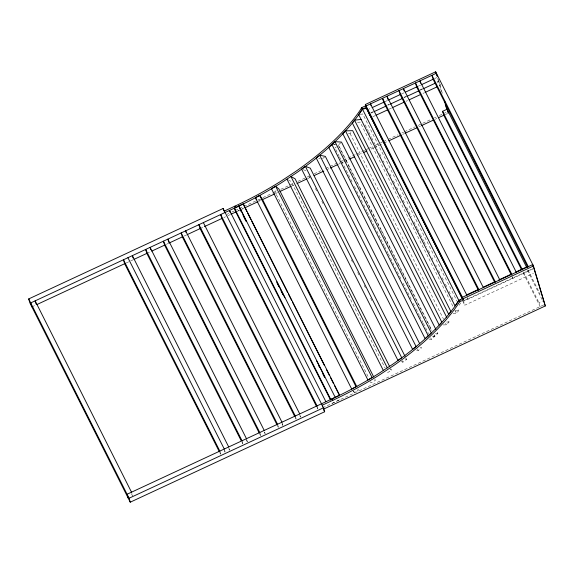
<?xml version="1.0" encoding="UTF-8"?>
<svg xmlns="http://www.w3.org/2000/svg" width="574" height="574" viewBox="0 0 574 574"><rect width="100%" height="100%" fill="white"/><g stroke="black" fill="none" stroke-linecap="round" stroke-linejoin="round"><path stroke-width="0.43" stroke-dasharray="2.87 2.15" d="M459.107 305.282L460.987 302.498M453.029 313.82L456.488 313.418L458.698 310.599L457.485 308.195M348.432 133.555L350.04 133.498L351.625 131.783M443.193 324.934L446.407 324.827L449.047 321.971L447.842 319.567M340.891 142.653L338.452 144.935L432 330.653M432.366 336.099L434.827 336.256L437.869 333.408L437.065 331.801M335.029 147.999L336.299 146.865M429.036 339.083L431.397 339.327L434.575 336.486L433.37 334.082M322.566 158.632L324.647 156.96M416.624 350.176L418.238 350.52L421.711 347.722L420.096 347.378M401.255 361.613L402.898 362.201L406.636 359.475L405.832 357.875M387.486 372.756L391.446 370.13L390.643 368.53M276.173 190.704L274.788 191.529L368.831 378.001M258.544 200.627L260.696 199.458M353.204 391.023L354.201 392.343L358.499 390.004L357.502 388.684M241.963 209.029L244.144 207.953M336.881 401.068L341.236 398.923M237.299 211.297L239.509 210.242M332.188 403.328L336.615 401.219M367.231 109.914L371.27 108.034M385.011 101.641L387.436 100.515M401.656 93.899L403.874 92.866M418.123 86.236L420.577 85.096M434.59 78.581L436.807 77.547M370.833 112.748L373.258 111.621M387.802 104.848L389.416 104.102M403.967 97.329L406.392 96.202M420.132 89.809L422.557 88.683M437.101 81.917L438.723 81.164L440.724 85.153L438.299 86.279M370.854 113.15L373.279 112.023M387.83 105.25L389.445 104.497M403.996 97.731L406.414 96.604M420.154 90.211L422.579 89.085M437.13 82.319L438.744 81.565M372.835 116.73L375.26 115.604M389 109.211L391.425 108.084M405.976 101.318L407.59 100.565M422.945 93.418L424.566 92.672M227.189 214.253L228.818 213.492M232.068 211.978L234.508 210.845M235.318 210.471L238.569 208.958M239.38 208.577L259.706 199.121M262.957 197.614L271.897 193.452M272.715 193.072L276.776 191.185M280.844 189.291L288.966 185.51M289.784 185.129L293.034 183.615M297.913 181.348L309.293 176.053M314.172 173.786L320.672 170.758M325.551 168.491L339.37 162.062M340.181 161.681L342.621 160.548M343.431 160.175L355.629 154.499M356.44 154.119L361.319 151.852M362.129 151.471L364.569 150.338M365.38 149.958L367.819 148.824M368.637 148.451L372.698 146.557M375.948 145.043L382.456 142.022M383.267 141.642L387.328 139.747M388.146 139.374L397.897 134.833M401.965 132.946L403.587 132.185M404.405 131.805L414.966 126.89M418.224 125.376L431.225 119.327M434.482 117.813L436.104 117.06M439.354 115.546L442.611 114.032M443.422 113.659L446.672 112.145M31.879 306.882L35.932 304.995M126.122 263.036L133.132 259.778M146.836 253.399L150.955 251.491M166.345 244.33L167.967 243.577M184.168 236.036L186.787 234.816M200.096 228.624L203.799 226.902M223.853 217.575L225.546 216.785M227.914 215.688L230.353 214.554M237.665 211.146L239.293 210.393M240.104 210.012L244.172 208.125M258.802 201.316L260.431 200.556M275.872 193.373L277.5 192.62M292.13 185.811L293.759 185.05M307.578 178.622L310.017 177.488M326.276 169.926L329.526 168.412M338.466 164.257L340.095 163.497M340.906 163.116L343.345 161.983M344.156 161.61L349.035 159.335M357.164 155.554L362.043 153.287M370.983 149.125L373.423 147.992M374.234 147.611L383.174 143.457M383.992 143.077L388.053 141.182M402.683 134.381L404.311 133.62M418.941 126.811L420.57 126.058M435.2 119.248L436.828 118.495M445.252 114.578L447.397 113.58M464.38 300.46L533.081 268.503M533.11 268.905L463.598 301.242L464.775 305.203L533.468 273.246M523.201 272.966L540.141 306.588L538.964 302.627L542.667 300.905M322.653 407.77L543.836 304.873M360.3 114.362L362.739 113.953L457.091 301.278M357.523 122.391L360.12 122.09L452.857 306.215M455.239 311L458.698 310.599M446.644 322.05L449.047 321.971M333.537 144.612L336.816 144.827M435.415 333.243L437.869 333.408M333.472 144.67L335.051 144.835M432.997 336.321L434.575 336.486M318.642 158.503L320.256 158.847M303.244 169.696L306.53 170.873M404.993 358.886L406.636 359.475M288.349 179.892L291.111 181.427L385.061 367.948M390.069 369.362L391.446 370.13M369.921 381.674L371.256 382.801L375.41 380.311L374.6 378.711M528.08 270.146L540.177 294.161M527.241 270.103L542.559 300.525M523.646 272.212L538.964 302.627M512.202 276.654L513.013 278.254L512.539 276.668M467.236 297.576L468.04 299.176L467.573 297.59M462.766 301.214L464.775 305.203M365.15 124.874L368.379 131.274M368.781 132.077L371.199 136.877M371.6 137.681L374.829 144.088M375.231 144.885L377.649 149.692M379.665 153.689L381.279 156.896M383.296 160.899L384.106 162.499M386.926 168.103L387.73 169.703M389.746 173.707L390.959 176.103M393.377 180.91L394.589 183.314M396.605 187.311L397.811 189.714M400.229 194.521L401.441 196.918M403.056 200.125L405.072 204.122M406.686 207.329L411.522 216.936M413.94 221.736L417.169 228.143M417.571 228.94L419.989 233.747M420.39 234.544L423.619 240.951M424.021 241.747L426.439 246.555M428.455 250.558L430.07 253.758M432.086 257.762L432.889 259.362M435.716 264.966L436.52 266.566M438.536 270.569L439.749 272.973M442.167 277.773L443.379 280.177M445.388 284.18L446.601 286.577M449.019 291.384L450.231 293.788M451.846 296.988L453.862 300.991M454.873 310.218L456.488 313.418M350.04 133.498L443.58 319.223M445.596 323.227L446.407 324.827M434.016 334.656L434.827 336.256M338.208 145.157L345.469 159.565M345.871 160.368L349.092 166.776M349.501 167.572L359.173 186.787M359.575 187.583L380.548 229.213M380.949 230.016L384.171 236.416M384.58 237.22L394.252 256.435M394.661 257.231L397.882 263.638M398.284 264.435L407.963 283.649M408.365 284.453L429.338 326.075M429.739 326.879L431.756 330.882M335.84 149.599L339.062 156.006M339.464 156.81L352.773 183.228M354.388 186.428L363.256 204.035M363.658 204.839L366.886 211.246M367.288 212.043L370.517 218.45M370.919 219.246L374.14 225.654M374.549 226.45L380.598 238.461M381 239.265L384.221 245.665M384.63 246.468L387.852 252.869M388.254 253.672L401.563 280.09M403.178 283.291L411.644 300.102M413.258 303.302L415.676 308.109M416.078 308.905L419.307 315.313M419.709 316.109L422.93 322.516M423.339 323.32L428.577 333.724M430.593 337.727L431.397 339.327M417.427 348.92L418.238 350.52M308.948 175.68L310.154 178.076M315.399 188.487L316.611 190.884M321.849 201.295L323.062 203.698M351.281 259.735L352.493 262.131M357.738 272.542L358.944 274.939M364.189 285.35L365.394 287.753M370.639 298.157L371.852 300.561M402.087 360.601L402.898 362.201M353.39 390.743L354.201 392.343M317.006 407.432L317.809 409.032M299.693 415.483L300.503 417.083M295.258 417.549L296.062 419.149M281.942 423.741L282.745 425.341M277.5 425.808L278.311 427.408M264.191 432L264.994 433.607M259.749 434.066L260.553 435.666M246.031 439.462L247.243 441.865M241.998 442.324L242.802 443.932M228.682 448.524L229.485 450.124M224.24 450.583L225.051 452.19M219.806 452.649L220.61 454.249M131.482 493.74L132.687 496.144L131.984 493.769M437.783 77.992L438.486 80.374M438.636 80.891L442.418 93.648M437.919 79.456L441.442 91.359M317.042 405.868L317.982 409.04M300.202 415.511L300.668 417.09M295.294 415.992L296.234 419.156M282.214 422.973L282.917 425.356M277.543 424.251L278.476 427.415M264.693 432.028L265.166 433.614M259.785 432.509L260.725 435.68M246.705 439.497L247.408 441.872M242.034 440.767L242.974 443.939M229.184 448.545L229.657 450.131M224.276 449.026L225.216 452.197M219.842 451.092L220.782 454.264"/><path stroke-width="0.86" d="M323.377 409.205L545.3 305.964L533.461 265.999L435.652 71.807L365.337 104.518L365.71 105.781L361.72 107.639L359.862 110.646A176.641 73.393 -26.7 0 1 295.66 171.468L281.368 180.91A176.641 73.393 -26.7 0 1 235.039 206.088L224.391 211.045M361.046 111.334L362.438 109.074L366.434 107.216L365.71 105.781M365.337 104.518L463.153 298.71L463.527 299.98L459.53 301.838L457.679 304.844A176.641 73.393 -26.7 0 1 393.477 365.667L379.184 375.102A176.641 73.393 -26.7 0 1 332.855 400.286L322.201 405.244L322.674 406.822M354.538 120.174L352.336 123.001L448.703 314.322L450.906 311.503L354.538 120.174L361.462 119.37M345.462 130.886L342.814 133.742L439.182 325.063L441.829 322.208L345.462 130.886L352.68 130.642L446.629 317.164M334.943 141.656L431.311 332.977L425.09 338.674L328.723 147.353L334.943 141.656L341.501 142.079L435.853 329.404M319.696 155.181L316.224 157.979L412.591 349.308L416.071 346.509L319.696 155.181L325.343 156.401L419.694 343.726M305.346 166.381L301.608 169.108L397.976 360.429L401.714 357.71L305.346 166.381L310.269 168.153L405.022 356.275M275.613 186.227L271.459 188.717L367.92 379.988L372.074 377.498L275.613 186.227L278.95 189.04L373.796 377.111M259.642 195.382L356.009 386.711L351.711 389.043L255.344 197.721L259.642 195.382L262.131 198.683L356.885 386.804M238.849 206.009L243.254 203.849L339.621 395.177L330.803 399.468L234.436 208.147L238.856 206.03L239.968 209.123M372.081 107.661L384.207 102.021M388.246 100.141L400.365 94.495M405.215 92.242L417.341 86.602M421.381 84.722L433.506 79.083M374.09 111.643L386.209 106.003M390.255 104.124L402.374 98.484M407.224 96.231L418.539 90.965M423.39 88.712L435.515 83.065M376.07 115.231L387.385 109.964M392.236 107.711L404.354 102.072M409.205 99.811L420.52 94.552M425.37 92.292L437.496 86.652M28.7 298.932L223.107 208.491L323.485 407.791L324.662 411.752L130.255 502.193L29.877 302.893L28.7 298.932L129.085 498.232L130.255 502.193M360.587 112.081A176.641 73.393 -26.7 0 1 296.385 172.903L282.092 182.338A176.641 73.393 -26.7 0 1 235.763 207.523L30.709 302.921L31.879 306.882M521.594 269.766L443.774 115.266L442.597 111.306L447.038 109.239L526.466 266.939M36.743 304.622L125.032 263.545M133.943 259.398L146.901 253.371M151.766 251.111L164.724 245.084M168.778 243.197L182.546 236.789M187.404 234.529L200.362 228.502M204.416 226.615L222.238 218.328M231.164 214.174L236.043 211.906M244.983 207.745L257.991 201.696M262.053 199.802L275.061 193.754M279.94 191.479L291.319 186.191M297.009 183.544L306.76 179.002M314.078 175.601L323.836 171.059M330.337 168.038L337.656 164.63M349.846 158.962L354.725 156.688M363.665 152.533L366.915 151.019M388.863 140.809L401.061 135.134M405.122 133.24L417.32 127.572M421.381 125.677L433.578 120.009M438.457 117.735L444.147 115.094M466.44 295L478.565 289.361M483.416 287.1L494.731 281.841M498.77 279.961L510.896 274.322M515.739 272.062L527.865 266.422M463.153 298.71L533.461 265.999M463.527 299.98L462.802 298.545L458.805 300.403L456.954 303.409A176.641 73.393 -26.7 0 1 392.752 364.232L378.46 373.667A176.641 73.393 -26.7 0 1 332.131 398.851L127.076 494.25L128.253 498.21M129.085 498.232L323.485 407.791M460.434 300.13L458.805 300.403L455.046 305.964L358.678 114.635L362.438 109.074L366.506 108.393L462.472 298.918M255.344 197.721L256.334 199.042M528.302 266.63L431.935 75.309L433.105 79.269L527.865 267.391M545.3 305.964L532.744 264.564L462.429 297.275L462.895 298.86M442.597 111.306L522.433 269.809M516.277 272.227L419.903 80.898L420.613 83.28M511.836 274.293L415.468 82.965L416.638 86.925L511.398 275.054M499.811 279.89L403.436 88.561L404.146 90.936M495.369 281.956L399.002 90.627L400.171 94.588L494.931 282.709M483.33 287.552L386.962 96.224L387.902 99.395M478.895 289.619L382.528 98.29L383.697 102.251L478.458 290.379M466.863 295.215L370.495 103.887L370.969 105.473M462.393 298.846L367.231 109.914L366.061 105.953L436.369 73.242L437.309 76.414M361.72 107.639L459.53 301.838M331.894 144.505L428.269 335.833M389.437 366.133L295.079 178.808L290.932 176.505L387.299 367.826M286.964 179.124L383.332 370.452M246.885 211.605L243.254 203.849M247.688 213.205L250.917 219.605M251.721 221.205L287.61 292.453M288.413 294.06L291.642 300.46M292.446 302.06L324.303 365.301M326.319 369.304L329.541 375.712M330.351 377.312L333.573 383.719M334.384 385.319L339.22 394.926M335.223 397.359L238.892 205.987L246.153 220.947M276.797 281.784L284.862 297.798M316.719 361.039L324.784 377.046M240.248 209.89L241.051 211.49M243.067 215.494L245.887 221.098M276.941 282.738L278.957 286.742M280.973 290.745L282.989 294.749M318.871 365.997L319.682 367.597M322.904 373.997L324.518 377.204M235.039 206.088L235.763 207.523M332.131 398.851L332.855 400.286M330.581 400.128L235.821 212.007L234.436 208.147M325.917 401.743L229.55 210.414L230.253 212.789M323.456 409.362L324.662 411.752M317.042 405.868L220.674 214.547L221.844 218.507L316.604 406.629M203.361 222.597L299.736 413.926M295.294 415.992L198.927 224.664L200.096 228.624L294.857 416.746M281.978 422.184L185.61 230.856L186.076 232.441M277.543 424.251L181.169 232.922L182.345 236.883L277.099 425.011M264.227 430.443L167.859 239.114L168.792 242.285M259.785 432.509L163.418 241.18L164.595 245.141L259.348 433.27M246.468 438.701L150.101 247.38L150.804 249.755M242.034 440.767L145.667 249.439L146.836 253.399L241.188 440.724M228.717 446.959L132.35 255.638L133.053 258.013M127.909 257.697L224.276 449.026M219.842 451.092L123.475 259.764L124.644 263.724L219.397 451.853M131.518 492.183L35.143 300.855L36.083 304.026M444.434 100.45L448.208 113.2M435.652 71.807L436.656 75.208M445.216 104.116L446.479 108.364M369.24 113.903L369.706 115.482M223.107 208.491L223.81 210.873"/></g></svg>
